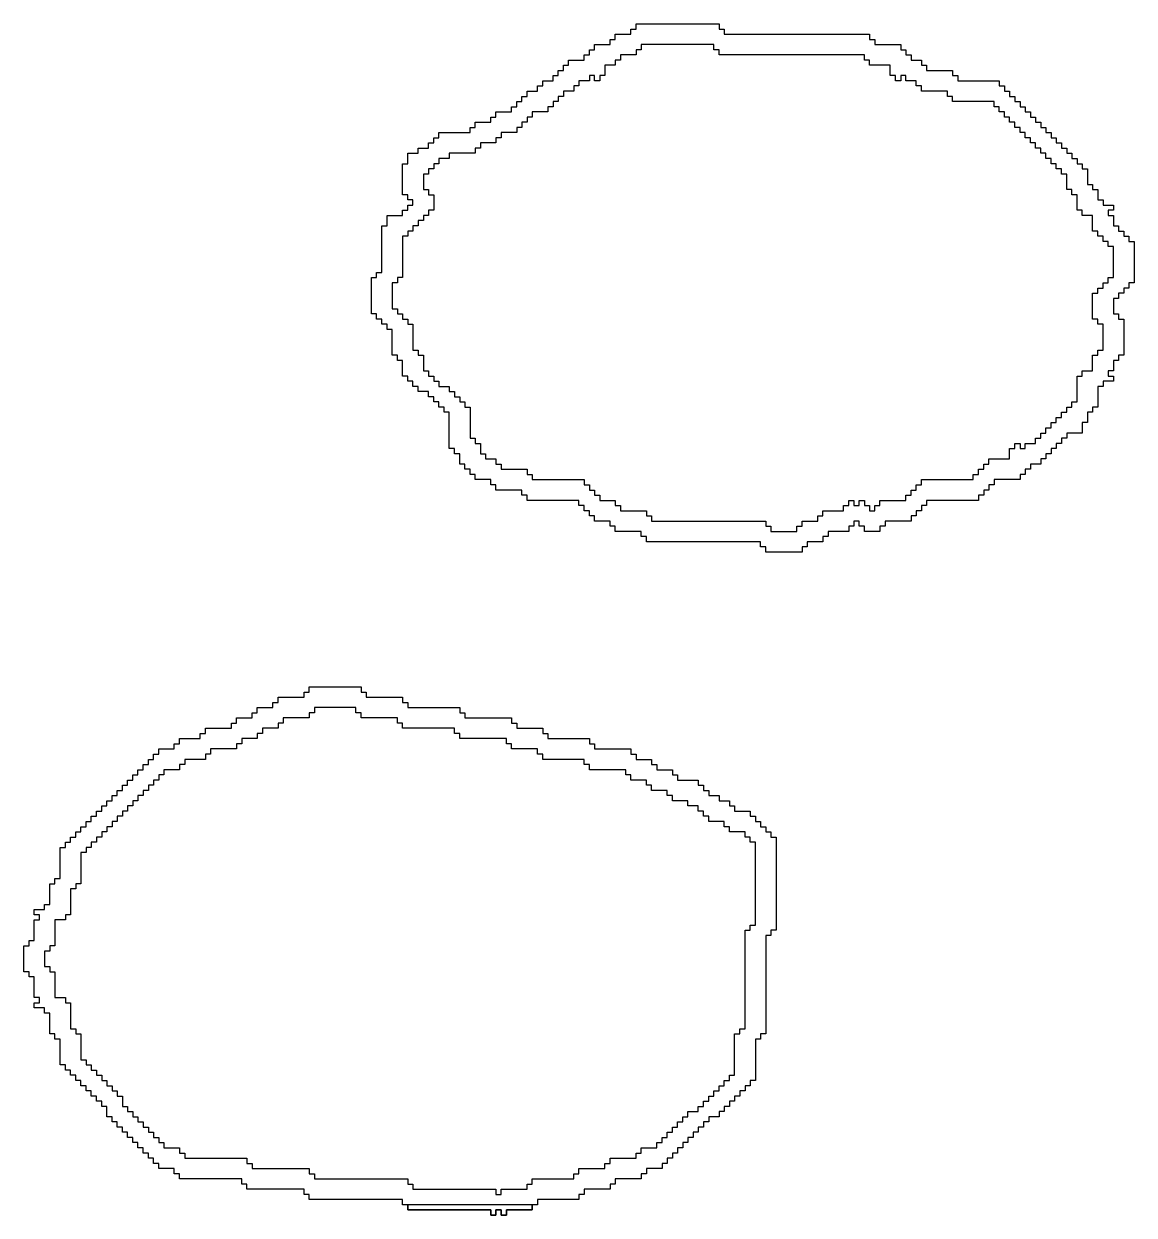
# Model space of a CAD drawing. Header units: millimetres. Extents: x 0 to 6624, y -35 to 3500.
# Drawn here: x 5234 to 5728, y 399 to 929 of the extents above; entities that cross this region are included whole.
import ezdxf

# ---------------------------------------------------------------- set-up
doc = ezdxf.new("R2010")
doc.units = ezdxf.units.MM
for name, color, linetype in [('garden_ground', 7, 'Continuous'), ('stepping_stones', 7, 'Continuous'), ('yotsume_gaki', 7, 'Continuous')]:
    doc.layers.add(name, color=color, linetype=linetype)

msp = doc.modelspace()

# ---------------------------------------------------------------- linework, layer by layer
at = {"layer": 'garden_ground'}
for points in [[(5506.59, 929.18), (5543.53, 929.18), (5543.53, 926.88), (5545.84, 926.88), (5545.84, 924.57), (5610.47, 924.57), (5610.47, 922.27), (5612.78, 922.27), (5612.78, 919.96), (5624.32, 919.96), (5624.32, 917.65), (5626.63, 917.65), (5626.63, 915.35), (5628.94, 915.35), (5628.94, 913.04), (5633.55, 913.04), (5633.55, 910.74), (5635.86, 910.74), (5635.86, 908.43), (5647.41, 908.43), (5647.41, 906.13), (5649.71, 906.13), (5649.71, 903.82), (5668.18, 903.82), (5668.18, 901.52), (5670.49, 901.52), (5670.49, 899.21), (5672.8, 899.21), (5672.8, 896.9), (5675.11, 896.9), (5675.11, 894.6), (5677.41, 894.6), (5677.41, 892.29), (5679.72, 892.29), (5679.72, 889.99), (5682.03, 889.99), (5682.03, 887.68), (5684.34, 887.68), (5684.34, 885.38), (5686.65, 885.38), (5686.65, 883.07), (5688.96, 883.07), (5688.96, 880.76), (5691.27, 880.76), (5691.27, 878.46), (5693.57, 878.46), (5693.57, 876.15), (5695.88, 876.15), (5695.88, 873.85), (5698.19, 873.85), (5698.19, 871.54), (5700.5, 871.54), (5700.5, 869.24), (5702.81, 869.24), (5702.81, 866.93), (5705.12, 866.93), (5705.12, 864.62), (5707.42, 864.62), (5707.42, 857.71), (5709.73, 857.71), (5709.73, 855.4), (5712.04, 855.4), (5712.04, 850.79), (5714.35, 850.79), (5714.35, 848.48), (5718.97, 848.48), (5718.97, 846.18), (5716.66, 846.18), (5716.66, 843.87), (5718.97, 843.87), (5718.97, 839.26), (5721.27, 839.26), (5721.27, 836.96), (5723.58, 836.96), (5723.58, 834.65), (5725.89, 834.65), (5725.89, 832.35), (5728.2, 832.35), (5728.2, 813.9), (5725.89, 813.9), (5725.89, 811.59), (5723.58, 811.59), (5723.58, 809.29), (5721.27, 809.29), (5721.27, 806.98), (5718.97, 806.98), (5718.97, 800.07), (5721.27, 800.07), (5721.27, 797.76), (5723.58, 797.76), (5723.58, 781.62), (5721.27, 781.62), (5721.27, 779.31), (5718.97, 779.31), (5718.97, 774.7), (5716.66, 774.7), (5716.66, 772.4), (5718.97, 772.4), (5718.97, 770.09), (5714.35, 770.09), (5714.35, 767.79), (5712.04, 767.79), (5712.04, 758.56), (5709.73, 758.56), (5709.73, 756.26), (5707.42, 756.26), (5707.42, 751.65), (5705.12, 751.65), (5705.12, 747.04), (5698.19, 747.04), (5698.19, 744.73), (5695.88, 744.73), (5695.88, 742.42), (5693.57, 742.42), (5693.57, 740.12), (5691.27, 740.12), (5691.27, 737.81), (5688.96, 737.81), (5688.96, 735.51), (5686.65, 735.51), (5686.65, 733.2), (5682.03, 733.2), (5682.03, 730.9), (5679.72, 730.9), (5679.72, 728.59), (5677.41, 728.59), (5677.41, 726.28), (5665.87, 726.28), (5665.87, 723.98), (5663.56, 723.98), (5663.56, 721.67), (5661.26, 721.67), (5661.26, 719.37), (5658.95, 719.37), (5658.95, 717.06), (5635.86, 717.06), (5635.86, 714.76), (5633.55, 714.76), (5633.55, 712.45), (5631.25, 712.45), (5631.25, 710.14), (5628.94, 710.14), (5628.94, 707.84), (5617.4, 707.84), (5617.4, 705.53), (5615.09, 705.53), (5615.09, 703.23), (5608.16, 703.23), (5608.16, 705.53), (5605.85, 705.53), (5605.85, 707.84), (5603.55, 707.84), (5603.55, 705.53), (5601.24, 705.53), (5601.24, 703.23), (5592, 703.23), (5592, 700.92), (5589.7, 700.92), (5589.7, 698.62), (5582.77, 698.62), (5582.77, 696.31), (5580.46, 696.31), (5580.46, 694.01), (5564.3, 694.01), (5564.3, 696.31), (5561.99, 696.31), (5561.99, 698.62), (5511.21, 698.62), (5511.21, 700.92), (5508.9, 700.92), (5508.9, 703.23), (5497.36, 703.23), (5497.36, 705.53), (5495.05, 705.53), (5495.05, 707.84), (5488.13, 707.84), (5488.13, 710.14), (5485.82, 710.14), (5485.82, 712.45), (5483.51, 712.45), (5483.51, 714.76), (5481.2, 714.76), (5481.2, 717.06), (5458.12, 717.06), (5458.12, 719.37), (5455.81, 719.37), (5455.81, 721.67), (5444.27, 721.67), (5444.27, 723.98), (5441.96, 723.98), (5441.96, 726.28), (5435.03, 726.28), (5435.03, 728.59), (5432.72, 728.59), (5432.72, 730.9), (5430.42, 730.9), (5430.42, 733.2), (5428.11, 733.2), (5428.11, 737.81), (5425.8, 737.81), (5425.8, 740.12), (5423.49, 740.12), (5423.49, 756.26), (5421.18, 756.26), (5421.18, 758.56), (5418.87, 758.56), (5418.87, 760.87), (5416.57, 760.87), (5416.57, 763.18), (5414.26, 763.18), (5414.26, 765.48), (5409.64, 765.48), (5409.64, 767.79), (5407.33, 767.79), (5407.33, 770.09), (5405.02, 770.09), (5405.02, 772.4), (5402.71, 772.4), (5402.71, 779.31), (5400.41, 779.31), (5400.41, 781.62), (5398.1, 781.62), (5398.1, 793.15), (5395.79, 793.15), (5395.79, 795.45), (5393.48, 795.45), (5393.48, 797.76), (5391.17, 797.76), (5391.17, 800.07), (5388.86, 800.07), (5388.86, 816.21), (5391.17, 816.21), (5391.17, 818.51), (5393.48, 818.51), (5393.48, 839.26), (5395.79, 839.26), (5395.79, 843.87), (5402.71, 843.87), (5402.71, 846.18), (5405.02, 846.18), (5405.02, 848.48), (5407.33, 848.48), (5407.33, 850.79), (5405.02, 850.79), (5405.02, 853.1), (5402.71, 853.1), (5402.71, 866.93), (5405.02, 866.93), (5405.02, 871.54), (5409.64, 871.54), (5409.64, 873.85), (5414.26, 873.85), (5414.26, 876.15), (5416.57, 876.15), (5416.57, 878.46), (5418.87, 878.46), (5418.87, 880.76), (5432.72, 880.76), (5432.72, 883.07), (5435.03, 883.07), (5435.03, 885.38), (5441.96, 885.38), (5441.96, 887.68), (5444.27, 887.68), (5444.27, 889.99), (5451.19, 889.99), (5451.19, 892.29), (5453.5, 892.29), (5453.5, 894.6), (5455.81, 894.6), (5455.81, 896.9), (5458.12, 896.9), (5458.12, 899.21), (5462.73, 899.21), (5462.73, 901.52), (5465.04, 901.52), (5465.04, 903.82), (5469.66, 903.82), (5469.66, 906.13), (5471.97, 906.13), (5471.97, 908.43), (5474.28, 908.43), (5474.28, 910.74), (5476.58, 910.74), (5476.58, 913.04), (5483.51, 913.04), (5483.51, 915.35), (5485.82, 915.35), (5485.82, 917.65), (5488.13, 917.65), (5488.13, 919.96), (5495.05, 919.96), (5495.05, 922.27), (5497.36, 922.27), (5497.36, 924.57), (5504.28, 924.57), (5504.28, 926.88), (5506.59, 926.88), (5506.59, 929.18)], [(5361.16, 634.06), (5384.25, 634.06), (5384.25, 631.75), (5386.56, 631.75), (5386.56, 629.45), (5402.71, 629.45), (5402.71, 627.14), (5405.02, 627.14), (5405.02, 624.84), (5428.11, 624.84), (5428.11, 622.53), (5430.42, 622.53), (5430.42, 620.22), (5451.19, 620.22), (5451.19, 617.92), (5453.5, 617.92), (5453.5, 615.61), (5465.04, 615.61), (5465.04, 613.31), (5467.35, 613.31), (5467.35, 611), (5485.82, 611), (5485.82, 608.7), (5488.13, 608.7), (5488.13, 606.39), (5504.28, 606.39), (5504.28, 604.08), (5506.59, 604.08), (5506.59, 601.78), (5513.52, 601.78), (5513.52, 599.47), (5515.83, 599.47), (5515.83, 597.17), (5522.75, 597.17), (5522.75, 594.86), (5525.06, 594.86), (5525.06, 592.56), (5534.29, 592.56), (5534.29, 590.25), (5536.6, 590.25), (5536.6, 587.94), (5538.91, 587.94), (5538.91, 585.64), (5543.53, 585.64), (5543.53, 583.33), (5548.14, 583.33), (5548.14, 581.03), (5550.45, 581.03), (5550.45, 578.72), (5557.38, 578.72), (5557.38, 576.42), (5559.69, 576.42), (5559.69, 574.11), (5561.99, 574.11), (5561.99, 571.81), (5564.3, 571.81), (5564.3, 569.5), (5566.61, 569.5), (5566.61, 567.19), (5568.92, 567.19), (5568.92, 525.69), (5566.61, 525.69), (5566.61, 523.39), (5564.3, 523.39), (5564.3, 479.58), (5561.99, 479.58), (5561.99, 477.27), (5559.69, 477.27), (5559.69, 458.83), (5557.38, 458.83), (5557.38, 456.52), (5555.07, 456.52), (5555.07, 454.22), (5552.76, 454.22), (5552.76, 451.91), (5550.45, 451.91), (5550.45, 449.6), (5548.14, 449.6), (5548.14, 447.3), (5545.84, 447.3), (5545.84, 444.99), (5543.53, 444.99), (5543.53, 442.69), (5538.91, 442.69), (5538.91, 440.38), (5536.6, 440.38), (5536.6, 438.08), (5534.29, 438.08), (5534.29, 435.77), (5531.99, 435.77), (5531.99, 433.47), (5529.68, 433.47), (5529.68, 431.16), (5527.37, 431.16), (5527.37, 428.85), (5525.06, 428.85), (5525.06, 426.55), (5522.75, 426.55), (5522.75, 424.24), (5520.44, 424.24), (5520.44, 421.94), (5518.13, 421.94), (5518.13, 419.63), (5511.21, 419.63), (5511.21, 417.33), (5508.9, 417.33), (5508.9, 415.02), (5497.36, 415.02), (5497.36, 412.71), (5495.05, 412.71), (5495.05, 410.41), (5483.51, 410.41), (5483.51, 408.1), (5481.2, 408.1), (5481.2, 405.8), (5462.73, 405.8), (5462.73, 403.49), (5460.42, 403.49), (5460.42, 401.19), (5448.88, 401.19), (5448.88, 398.88), (5446.57, 398.88), (5446.57, 401.19), (5444.27, 401.19), (5444.27, 398.88), (5441.96, 398.88), (5441.96, 401.19), (5405.02, 401.19), (5405.02, 403.49), (5402.71, 403.49), (5402.71, 405.8), (5361.16, 405.8), (5361.16, 408.1), (5358.86, 408.1), (5358.86, 410.41), (5333.46, 410.41), (5333.46, 412.71), (5331.15, 412.71), (5331.15, 415.02), (5303.45, 415.02), (5303.45, 417.33), (5301.14, 417.33), (5301.14, 419.63), (5294.22, 419.63), (5294.22, 421.94), (5291.91, 421.94), (5291.91, 424.24), (5289.6, 424.24), (5289.6, 426.55), (5287.29, 426.55), (5287.29, 428.85), (5284.99, 428.85), (5284.99, 431.16), (5282.68, 431.16), (5282.68, 433.47), (5280.37, 433.47), (5280.37, 435.77), (5278.06, 435.77), (5278.06, 438.08), (5275.75, 438.08), (5275.75, 440.38), (5273.44, 440.38), (5273.44, 442.69), (5271.14, 442.69), (5271.14, 447.3), (5268.83, 447.3), (5268.83, 449.6), (5266.52, 449.6), (5266.52, 451.91), (5264.21, 451.91), (5264.21, 454.22), (5261.9, 454.22), (5261.9, 456.52), (5259.59, 456.52), (5259.59, 458.83), (5257.29, 458.83), (5257.29, 461.13), (5254.98, 461.13), (5254.98, 463.44), (5252.67, 463.44), (5252.67, 465.74), (5250.36, 465.74), (5250.36, 477.27), (5248.05, 477.27), (5248.05, 479.58), (5245.74, 479.58), (5245.74, 488.8), (5243.43, 488.8), (5243.43, 491.11), (5238.82, 491.11), (5238.82, 493.41), (5241.13, 493.41), (5241.13, 495.72), (5238.82, 495.72), (5238.82, 504.94), (5236.51, 504.94), (5236.51, 507.25), (5234.2, 507.25), (5234.2, 518.77), (5236.51, 518.77), (5236.51, 521.08), (5238.82, 521.08), (5238.82, 530.3), (5241.13, 530.3), (5241.13, 532.61), (5238.82, 532.61), (5238.82, 534.91), (5243.43, 534.91), (5243.43, 537.22), (5245.74, 537.22), (5245.74, 546.44), (5248.05, 546.44), (5248.05, 548.75), (5250.36, 548.75), (5250.36, 562.58), (5252.67, 562.58), (5252.67, 564.89), (5254.98, 564.89), (5254.98, 567.19), (5257.29, 567.19), (5257.29, 569.5), (5259.59, 569.5), (5259.59, 571.81), (5261.9, 571.81), (5261.9, 574.11), (5264.21, 574.11), (5264.21, 576.42), (5266.52, 576.42), (5266.52, 578.72), (5268.83, 578.72), (5268.83, 581.03), (5271.14, 581.03), (5271.14, 583.33), (5273.44, 583.33), (5273.44, 585.64), (5275.75, 585.64), (5275.75, 587.94), (5278.06, 587.94), (5278.06, 590.25), (5280.37, 590.25), (5280.37, 592.56), (5282.68, 592.56), (5282.68, 594.86), (5284.99, 594.86), (5284.99, 597.17), (5287.29, 597.17), (5287.29, 599.47), (5289.6, 599.47), (5289.6, 601.78), (5291.91, 601.78), (5291.91, 604.08), (5294.22, 604.08), (5294.22, 606.39), (5301.14, 606.39), (5301.14, 608.7), (5303.45, 608.7), (5303.45, 611), (5312.69, 611), (5312.69, 613.31), (5315, 613.31), (5315, 615.61), (5326.54, 615.61), (5326.54, 617.92), (5328.85, 617.92), (5328.85, 620.22), (5335.77, 620.22), (5335.77, 622.53), (5338.08, 622.53), (5338.08, 624.84), (5345, 624.84), (5345, 627.14), (5347.31, 627.14), (5347.31, 629.45), (5358.86, 629.45), (5358.86, 631.75), (5361.16, 631.75), (5361.16, 634.06)]]:
    msp.add_lwpolyline(points, close=True, dxfattribs=at)
at = {"layer": 'stepping_stones'}
for points in [[(5508.9, 919.96), (5508.9, 917.65), (5506.59, 917.65), (5506.59, 915.35), (5499.67, 915.35), (5499.67, 913.04), (5497.36, 913.04), (5497.36, 910.74), (5492.74, 910.74), (5492.74, 906.13), (5490.43, 906.13), (5490.43, 903.82), (5488.13, 903.82), (5488.13, 906.13), (5485.82, 906.13), (5485.82, 903.82), (5481.2, 903.82), (5481.2, 901.52), (5478.89, 901.52), (5478.89, 899.21), (5474.28, 899.21), (5474.28, 896.9), (5471.97, 896.9), (5471.97, 894.6), (5469.66, 894.6), (5469.66, 892.29), (5467.35, 892.29), (5467.35, 889.99), (5460.42, 889.99), (5460.42, 887.68), (5458.12, 887.68), (5458.12, 885.38), (5455.81, 885.38), (5455.81, 883.07), (5453.5, 883.07), (5453.5, 880.76), (5446.57, 880.76), (5446.57, 878.46), (5444.27, 878.46), (5444.27, 876.15), (5437.34, 876.15), (5437.34, 873.85), (5435.03, 873.85), (5435.03, 871.54), (5423.49, 871.54), (5423.49, 869.24), (5418.87, 869.24), (5418.87, 866.93), (5416.57, 866.93), (5416.57, 864.62), (5414.26, 864.62), (5414.26, 862.32), (5411.95, 862.32), (5411.95, 855.4), (5414.26, 855.4), (5414.26, 853.1), (5416.57, 853.1), (5416.57, 846.18), (5414.26, 846.18), (5414.26, 843.87), (5411.95, 843.87), (5411.95, 841.57), (5409.64, 841.57), (5409.64, 839.26), (5407.33, 839.26), (5407.33, 836.96), (5405.02, 836.96), (5405.02, 834.65), (5402.71, 834.65), (5402.71, 816.21), (5400.41, 816.21), (5400.41, 813.9), (5398.1, 813.9), (5398.1, 802.37), (5400.41, 802.37), (5400.41, 800.07), (5402.71, 800.07), (5402.71, 797.76), (5405.02, 797.76), (5405.02, 795.45), (5407.33, 795.45), (5407.33, 783.93), (5409.64, 783.93), (5409.64, 781.62), (5411.95, 781.62), (5411.95, 774.7), (5414.26, 774.7), (5414.26, 772.4), (5416.57, 772.4), (5416.57, 770.09), (5418.87, 770.09), (5418.87, 767.79), (5423.49, 767.79), (5423.49, 765.48), (5425.8, 765.48), (5425.8, 763.18), (5428.11, 763.18), (5428.11, 760.87), (5430.42, 760.87), (5430.42, 758.56), (5432.72, 758.56), (5432.72, 744.73), (5435.03, 744.73), (5435.03, 742.42), (5437.34, 742.42), (5437.34, 737.81), (5439.65, 737.81), (5439.65, 735.51), (5444.27, 735.51), (5444.27, 733.2), (5446.57, 733.2), (5446.57, 730.9), (5458.12, 730.9), (5458.12, 728.59), (5460.42, 728.59), (5460.42, 726.28), (5483.51, 726.28), (5483.51, 723.98), (5485.82, 723.98), (5485.82, 721.67), (5488.13, 721.67), (5488.13, 719.37), (5490.43, 719.37), (5490.43, 717.06), (5497.36, 717.06), (5497.36, 714.76), (5499.67, 714.76), (5499.67, 712.45), (5511.21, 712.45), (5511.21, 710.14), (5513.52, 710.14), (5513.52, 707.84), (5564.3, 707.84), (5564.3, 705.53), (5566.61, 705.53), (5566.61, 703.23), (5578.15, 703.23), (5578.15, 705.53), (5580.46, 705.53), (5580.46, 707.84), (5587.39, 707.84), (5587.39, 710.14), (5589.7, 710.14), (5589.7, 712.45), (5598.93, 712.45), (5598.93, 714.76), (5601.24, 714.76), (5601.24, 717.06), (5603.55, 717.06), (5603.55, 714.76), (5605.85, 714.76), (5605.85, 717.06), (5608.16, 717.06), (5608.16, 714.76), (5610.47, 714.76), (5610.47, 712.45), (5612.78, 712.45), (5612.78, 714.76), (5615.09, 714.76), (5615.09, 717.06), (5626.63, 717.06), (5626.63, 719.37), (5628.94, 719.37), (5628.94, 721.67), (5631.25, 721.67), (5631.25, 723.98), (5633.55, 723.98), (5633.55, 726.28), (5656.64, 726.28), (5656.64, 728.59), (5658.95, 728.59), (5658.95, 730.9), (5661.26, 730.9), (5661.26, 733.2), (5663.56, 733.2), (5663.56, 735.51), (5672.8, 735.51), (5672.8, 740.12), (5675.11, 740.12), (5675.11, 742.42), (5677.41, 742.42), (5677.41, 740.12), (5679.72, 740.12), (5679.72, 742.42), (5684.34, 742.42), (5684.34, 744.73), (5686.65, 744.73), (5686.65, 747.04), (5688.96, 747.04), (5688.96, 749.34), (5691.27, 749.34), (5691.27, 751.65), (5693.57, 751.65), (5693.57, 753.95), (5695.88, 753.95), (5695.88, 756.26), (5698.19, 756.26), (5698.19, 758.56), (5700.5, 758.56), (5700.5, 760.87), (5702.81, 760.87), (5702.81, 772.4), (5705.12, 772.4), (5705.12, 774.7), (5709.73, 774.7), (5709.73, 781.62), (5712.04, 781.62), (5712.04, 783.93), (5714.35, 783.93), (5714.35, 795.45), (5712.04, 795.45), (5712.04, 797.76), (5709.73, 797.76), (5709.73, 809.29), (5712.04, 809.29), (5712.04, 811.59), (5714.35, 811.59), (5714.35, 813.9), (5716.66, 813.9), (5716.66, 816.21), (5718.97, 816.21), (5718.97, 830.04), (5716.66, 830.04), (5716.66, 832.35), (5714.35, 832.35), (5714.35, 834.65), (5712.04, 834.65), (5712.04, 836.96), (5709.73, 836.96), (5709.73, 843.87), (5705.12, 843.87), (5705.12, 846.18), (5702.81, 846.18), (5702.81, 853.1), (5700.5, 853.1), (5700.5, 855.4), (5698.19, 855.4), (5698.19, 862.32), (5695.88, 862.32), (5695.88, 864.62), (5693.57, 864.62), (5693.57, 866.93), (5691.27, 866.93), (5691.27, 869.24), (5688.96, 869.24), (5688.96, 871.54), (5686.65, 871.54), (5686.65, 873.85), (5684.34, 873.85), (5684.34, 876.15), (5682.03, 876.15), (5682.03, 878.46), (5679.72, 878.46), (5679.72, 880.76), (5677.41, 880.76), (5677.41, 883.07), (5675.11, 883.07), (5675.11, 885.38), (5672.8, 885.38), (5672.8, 887.68), (5670.49, 887.68), (5670.49, 889.99), (5668.18, 889.99), (5668.18, 892.29), (5665.87, 892.29), (5665.87, 894.6), (5647.41, 894.6), (5647.41, 896.9), (5645.1, 896.9), (5645.1, 899.21), (5633.55, 899.21), (5633.55, 901.52), (5631.25, 901.52), (5631.25, 903.82), (5626.63, 903.82), (5626.63, 906.13), (5624.32, 906.13), (5624.32, 903.82), (5622.01, 903.82), (5622.01, 906.13), (5619.7, 906.13), (5619.7, 910.74), (5610.47, 910.74), (5610.47, 913.04), (5608.16, 913.04), (5608.16, 915.35), (5543.53, 915.35), (5543.53, 917.65), (5541.22, 917.65), (5541.22, 919.96), (5508.9, 919.96)], [(5363.47, 624.84), (5363.47, 622.53), (5361.16, 622.53), (5361.16, 620.22), (5349.62, 620.22), (5349.62, 617.92), (5347.31, 617.92), (5347.31, 615.61), (5340.39, 615.61), (5340.39, 613.31), (5338.08, 613.31), (5338.08, 611), (5331.15, 611), (5331.15, 608.7), (5328.85, 608.7), (5328.85, 606.39), (5317.3, 606.39), (5317.3, 604.08), (5315, 604.08), (5315, 601.78), (5305.76, 601.78), (5305.76, 599.47), (5303.45, 599.47), (5303.45, 597.17), (5296.53, 597.17), (5296.53, 594.86), (5294.22, 594.86), (5294.22, 592.56), (5291.91, 592.56), (5291.91, 590.25), (5289.6, 590.25), (5289.6, 587.94), (5287.29, 587.94), (5287.29, 585.64), (5284.99, 585.64), (5284.99, 583.33), (5282.68, 583.33), (5282.68, 581.03), (5280.37, 581.03), (5280.37, 578.72), (5278.06, 578.72), (5278.06, 576.42), (5275.75, 576.42), (5275.75, 574.11), (5273.44, 574.11), (5273.44, 571.81), (5271.14, 571.81), (5271.14, 569.5), (5268.83, 569.5), (5268.83, 567.19), (5266.52, 567.19), (5266.52, 564.89), (5264.21, 564.89), (5264.21, 562.58), (5261.9, 562.58), (5261.9, 560.28), (5259.59, 560.28), (5259.59, 546.44), (5257.29, 546.44), (5257.29, 544.14), (5254.98, 544.14), (5254.98, 532.61), (5252.67, 532.61), (5252.67, 530.3), (5248.05, 530.3), (5248.05, 518.77), (5245.74, 518.77), (5245.74, 516.47), (5243.43, 516.47), (5243.43, 509.55), (5245.74, 509.55), (5245.74, 507.25), (5248.05, 507.25), (5248.05, 495.72), (5252.67, 495.72), (5252.67, 493.41), (5254.98, 493.41), (5254.98, 481.88), (5257.29, 481.88), (5257.29, 479.58), (5259.59, 479.58), (5259.59, 468.05), (5261.9, 468.05), (5261.9, 465.74), (5264.21, 465.74), (5264.21, 463.44), (5266.52, 463.44), (5266.52, 461.13), (5268.83, 461.13), (5268.83, 458.83), (5271.14, 458.83), (5271.14, 456.52), (5273.44, 456.52), (5273.44, 454.22), (5275.75, 454.22), (5275.75, 451.91), (5278.06, 451.91), (5278.06, 447.3), (5280.37, 447.3), (5280.37, 444.99), (5282.68, 444.99), (5282.68, 442.69), (5284.99, 442.69), (5284.99, 440.38), (5287.29, 440.38), (5287.29, 438.08), (5289.6, 438.08), (5289.6, 435.77), (5291.91, 435.77), (5291.91, 433.47), (5294.22, 433.47), (5294.22, 431.16), (5296.53, 431.16), (5296.53, 428.85), (5303.45, 428.85), (5303.45, 426.55), (5305.76, 426.55), (5305.76, 424.24), (5333.46, 424.24), (5333.46, 421.94), (5335.77, 421.94), (5335.77, 419.63), (5361.16, 419.63), (5361.16, 417.33), (5363.47, 417.33), (5363.47, 415.02), (5405.02, 415.02), (5405.02, 412.71), (5407.33, 412.71), (5407.33, 410.41), (5444.27, 410.41), (5444.27, 408.1), (5446.57, 408.1), (5446.57, 410.41), (5458.12, 410.41), (5458.12, 412.71), (5460.42, 412.71), (5460.42, 415.02), (5478.89, 415.02), (5478.89, 417.33), (5481.2, 417.33), (5481.2, 419.63), (5492.74, 419.63), (5492.74, 421.94), (5495.05, 421.94), (5495.05, 424.24), (5506.59, 424.24), (5506.59, 426.55), (5508.9, 426.55), (5508.9, 428.85), (5515.83, 428.85), (5515.83, 431.16), (5518.13, 431.16), (5518.13, 433.47), (5520.44, 433.47), (5520.44, 435.77), (5522.75, 435.77), (5522.75, 438.08), (5525.06, 438.08), (5525.06, 440.38), (5527.37, 440.38), (5527.37, 442.69), (5529.68, 442.69), (5529.68, 444.99), (5534.29, 444.99), (5534.29, 447.3), (5536.6, 447.3), (5536.6, 449.6), (5538.91, 449.6), (5538.91, 451.91), (5541.22, 451.91), (5541.22, 454.22), (5543.53, 454.22), (5543.53, 456.52), (5545.84, 456.52), (5545.84, 458.83), (5548.14, 458.83), (5548.14, 461.13), (5550.45, 461.13), (5550.45, 479.58), (5552.76, 479.58), (5552.76, 481.88), (5555.07, 481.88), (5555.07, 525.69), (5557.38, 525.69), (5557.38, 528), (5559.69, 528), (5559.69, 564.89), (5557.38, 564.89), (5557.38, 567.19), (5555.07, 567.19), (5555.07, 569.5), (5548.14, 569.5), (5548.14, 571.81), (5545.84, 571.81), (5545.84, 574.11), (5538.91, 574.11), (5538.91, 576.42), (5536.6, 576.42), (5536.6, 578.72), (5534.29, 578.72), (5534.29, 581.03), (5529.68, 581.03), (5529.68, 583.33), (5522.75, 583.33), (5522.75, 585.64), (5520.44, 585.64), (5520.44, 587.94), (5513.52, 587.94), (5513.52, 590.25), (5511.21, 590.25), (5511.21, 592.56), (5504.28, 592.56), (5504.28, 594.86), (5501.98, 594.86), (5501.98, 597.17), (5485.82, 597.17), (5485.82, 599.47), (5483.51, 599.47), (5483.51, 601.78), (5465.04, 601.78), (5465.04, 604.08), (5462.73, 604.08), (5462.73, 606.39), (5451.19, 606.39), (5451.19, 608.7), (5448.88, 608.7), (5448.88, 611), (5428.11, 611), (5428.11, 613.31), (5425.8, 613.31), (5425.8, 615.61), (5402.71, 615.61), (5402.71, 617.92), (5400.41, 617.92), (5400.41, 620.22), (5384.25, 620.22), (5384.25, 622.53), (5381.94, 622.53), (5381.94, 624.84), (5363.47, 624.84)]]:
    msp.add_lwpolyline(points, close=True, dxfattribs=at)
at = {"layer": 'yotsume_gaki'}
msp.add_lwpolyline([(5405.02, 403.49), (5405.02, 401.19), (5441.96, 401.19), (5441.96, 398.88), (5444.27, 398.88), (5444.27, 401.19), (5446.57, 401.19), (5446.57, 398.88), (5448.88, 398.88), (5448.88, 401.19), (5460.42, 401.19), (5460.42, 403.49), (5405.02, 403.49)], close=True, dxfattribs=at)

doc.saveas('drawing.dxf')
